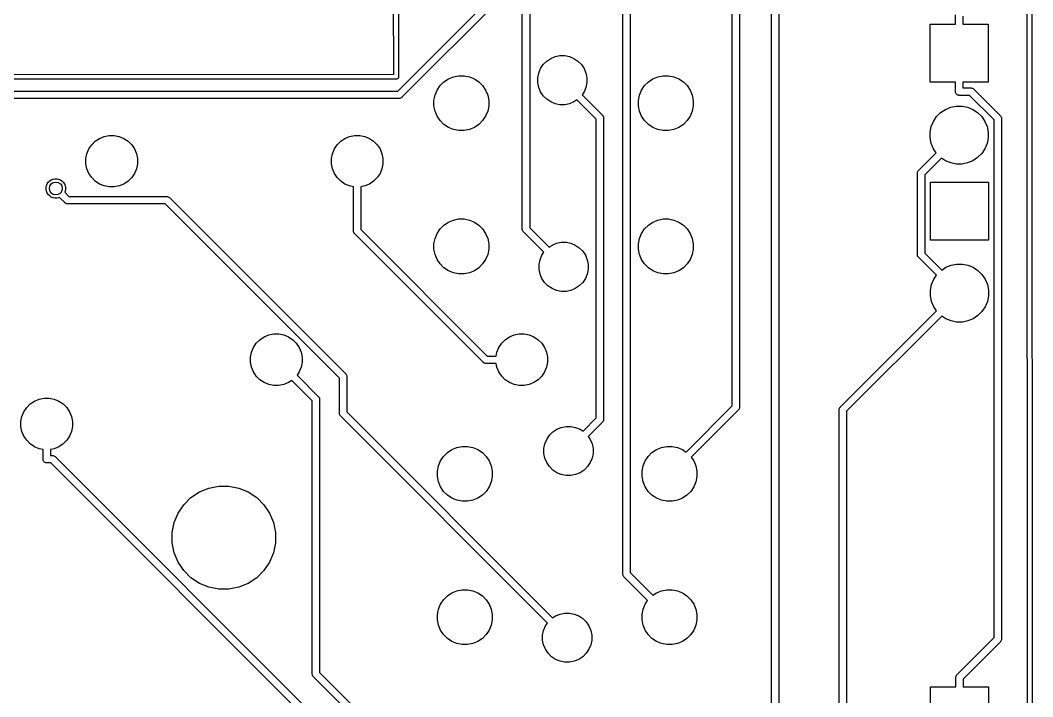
# Model space of a CAD drawing. Extents: x 69 to 169, y -148 to -48.
# Drawn here: x 137.34 to 168.78, y -90.04 to -69.06 of the extents above; entities that cross this region are included whole.
import ezdxf

# ---------------------------------------------------------------- set-up
doc = ezdxf.new("R2010")
doc.units = 0
doc.layers.add('BLACK', color=7, linetype='CONTINUOUS')

msp = doc.modelspace()

# ---------------------------------------------------------------- linework, layer by layer
at = {"layer": 'BLACK', "linetype": 'CONTINUOUS'}
for p, q in [((148.935, -70.735), (148.895, -48.0637)), ((149.045, -48.1352), (149.085, -70.8063)), ((168.625, -148.125), (168.595, -48.1748)), ((168.745, -48.1038), (168.775, -148.196)), ((159.442, -81.0227), (159.442, -53.5263)), ((159.67, -53.4846), (159.67, -81.0644)), ((160.665, -96.2632), (160.665, -63.0361)), ((160.894, -63.0778), (160.894, -96.3049)), ((152.927, -75.5339), (152.927, -65.6639)), ((153.156, -65.7056), (153.156, -75.4922)), ((156.047, -86.2364), (156.047, -65.747)), ((156.275, -65.7887), (156.275, -86.1947)), ((149.058, -71.2573), (152.063, -68.2517)), ((152.254, -68.3838), (149.19, -71.4485)), ((166.376, -69.18), (166.376, -68.8932)), ((166.604, -68.9349), (166.604, -69.18)), ((165.59, -70.98), (165.59, -69.18)), ((165.59, -69.18), (166.376, -69.18)), ((166.604, -69.18), (167.39, -69.18)), ((167.39, -69.18), (167.39, -70.98)), ((153.578, -70.4313), (153.684, -70.3251)), ((153.684, -70.3251), (153.809, -70.2417)), ((153.809, -70.2417), (153.948, -70.1843)), ((153.948, -70.1843), (154.095, -70.155)), ((154.095, -70.155), (154.245, -70.155)), ((154.245, -70.155), (154.392, -70.1843)), ((154.392, -70.1843), (154.531, -70.2417)), ((154.531, -70.2417), (154.656, -70.3251)), ((154.656, -70.3251), (154.762, -70.4313)), ((80.0549, -70.725), (148.935, -70.735)), ((153.408, -70.8419), (153.437, -70.6947)), ((153.437, -70.6947), (153.495, -70.5561)), ((153.495, -70.5561), (153.578, -70.4313)), ((154.762, -70.4313), (154.845, -70.5561)), ((154.845, -70.5561), (154.903, -70.6947)), ((154.903, -70.6947), (154.932, -70.8419)), ((149.006, -70.885), (79.9837, -70.875)), ((149.01, -70.8854), (149.006, -70.885)), ((149.017, -70.8847), (149.01, -70.8854)), ((149.025, -70.8839), (149.017, -70.8847)), ((149.032, -70.8818), (149.025, -70.8839)), ((149.025, -70.8839), (149.025, -70.8839)), ((149.025, -70.8839), (149.025, -70.8839)), ((149.039, -70.8796), (149.032, -70.8818)), ((149.045, -70.8762), (149.039, -70.8796)), ((149.039, -70.8796), (149.039, -70.8796)), ((149.039, -70.8796), (149.039, -70.8796)), ((149.052, -70.8727), (149.045, -70.8762)), ((149.058, -70.868), (149.052, -70.8726)), ((149.052, -70.8726), (149.052, -70.8726)), ((149.052, -70.8726), (149.052, -70.8727)), ((149.063, -70.8633), (149.058, -70.868)), ((149.068, -70.8577), (149.063, -70.8632)), ((149.063, -70.8632), (149.063, -70.8632)), ((149.063, -70.8632), (149.063, -70.8633)), ((149.073, -70.8519), (149.068, -70.8577)), ((149.076, -70.8457), (149.073, -70.8518)), ((149.073, -70.8518), (149.073, -70.8518)), ((149.073, -70.8518), (149.073, -70.8519)), ((149.08, -70.8388), (149.076, -70.8457)), ((149.082, -70.8322), (149.08, -70.8387)), ((149.08, -70.8387), (149.08, -70.8388)), ((149.08, -70.8388), (149.08, -70.8388)), ((149.084, -70.8247), (149.082, -70.8322)), ((149.085, -70.8176), (149.084, -70.8246)), ((149.084, -70.8246), (149.084, -70.8246)), ((149.084, -70.8246), (149.084, -70.8247)), ((149.085, -70.8063), (149.085, -70.81)), ((149.085, -70.81), (149.085, -70.8176)), ((150.375, -71.0862), (150.493, -70.9678)), ((150.493, -70.9678), (150.632, -70.8747)), ((150.632, -70.8747), (150.787, -70.8107)), ((150.787, -70.8107), (150.951, -70.778)), ((150.951, -70.778), (151.119, -70.778)), ((151.119, -70.778), (151.283, -70.8107)), ((151.283, -70.8107), (151.438, -70.8747)), ((151.438, -70.8747), (151.577, -70.9678)), ((151.577, -70.9678), (151.695, -71.0862)), ((153.408, -70.992), (153.408, -70.8419)), ((153.437, -71.1393), (153.408, -70.992)), ((154.932, -70.992), (154.903, -71.1393)), ((154.932, -70.8419), (154.932, -70.992)), ((156.725, -71.0862), (156.843, -70.9678)), ((156.843, -70.9678), (156.982, -70.8747)), ((156.982, -70.8747), (157.137, -70.8107)), ((157.137, -70.8107), (157.301, -70.778)), ((157.301, -70.778), (157.469, -70.778)), ((157.469, -70.778), (157.633, -70.8107)), ((157.633, -70.8107), (157.788, -70.8747)), ((157.788, -70.8747), (157.927, -70.9678)), ((157.927, -70.9678), (158.045, -71.0862)), ((166.376, -70.98), (165.59, -70.98)), ((166.376, -71.2668), (166.376, -70.98)), ((167.39, -70.98), (166.604, -70.98)), ((166.604, -70.98), (166.604, -71.1581)), ((134.298, -71.2573), (149.058, -71.2573)), ((150.218, -71.3801), (150.282, -71.2254)), ((150.282, -71.2254), (150.375, -71.0862)), ((151.695, -71.0862), (151.788, -71.2254)), ((151.788, -71.2254), (151.852, -71.3801)), ((153.495, -71.2779), (153.437, -71.1393)), ((153.578, -71.4027), (153.495, -71.2779)), ((154.845, -71.2779), (154.784, -71.3695)), ((154.903, -71.1393), (154.845, -71.2779)), ((156.568, -71.3801), (156.632, -71.2254)), ((156.632, -71.2254), (156.725, -71.0862)), ((158.045, -71.0862), (158.138, -71.2254)), ((158.138, -71.2254), (158.202, -71.3801)), ((166.375, -71.2724), (166.376, -71.2668)), ((166.377, -71.2948), (166.375, -71.2724)), ((166.384, -71.3164), (166.377, -71.2948)), ((166.395, -71.3362), (166.384, -71.3164)), ((166.409, -71.3536), (166.395, -71.3362)), ((166.426, -71.3679), (166.409, -71.3536)), ((166.604, -71.1581), (166.857, -71.1581)), ((166.857, -71.1581), (166.863, -71.1575)), ((166.863, -71.1575), (166.868, -71.1581)), ((166.868, -71.1581), (166.868, -71.1581)), ((166.868, -71.1581), (166.885, -71.1598)), ((166.885, -71.1598), (166.907, -71.1663)), ((166.907, -71.1663), (166.926, -71.1769)), ((166.926, -71.1769), (166.944, -71.1912)), ((166.944, -71.1912), (166.947, -71.1955)), ((166.947, -71.1955), (167.769, -72.0174)), ((149.099, -71.4859), (134.34, -71.4859)), ((149.105, -71.4865), (149.099, -71.4859)), ((149.111, -71.4859), (149.105, -71.4865)), ((149.127, -71.4842), (149.111, -71.4859)), ((149.111, -71.4859), (149.111, -71.4859)), ((149.149, -71.4777), (149.127, -71.4842)), ((149.169, -71.4671), (149.149, -71.4777)), ((149.186, -71.4528), (149.169, -71.4671)), ((149.19, -71.4485), (149.186, -71.4528)), ((150.185, -71.5443), (150.218, -71.3801)), ((150.185, -71.7117), (150.185, -71.5443)), ((151.852, -71.3801), (151.885, -71.5443)), ((151.885, -71.5443), (151.885, -71.7117)), ((153.684, -71.5089), (153.578, -71.4027)), ((153.809, -71.5923), (153.684, -71.5089)), ((153.948, -71.6497), (153.809, -71.5923)), ((154.095, -71.679), (153.948, -71.6497)), ((154.392, -71.6497), (154.245, -71.679)), ((154.531, -71.5923), (154.392, -71.6497)), ((154.622, -71.5311), (154.531, -71.5923)), ((155.222, -72.131), (154.622, -71.5311)), ((154.784, -71.3695), (155.414, -71.9989)), ((156.535, -71.5443), (156.568, -71.3801)), ((156.535, -71.7117), (156.535, -71.5443)), ((158.202, -71.3801), (158.235, -71.5443)), ((158.235, -71.5443), (158.235, -71.7117)), ((166.446, -71.3785), (166.426, -71.3679)), ((166.468, -71.385), (166.446, -71.3785)), ((166.484, -71.3867), (166.468, -71.385)), ((166.49, -71.3873), (166.484, -71.3867)), ((166.496, -71.3867), (166.49, -71.3873)), ((166.815, -71.3867), (166.496, -71.3867)), ((167.578, -72.1495), (166.815, -71.3867)), ((150.218, -71.8759), (150.185, -71.7117)), ((150.282, -72.0306), (150.218, -71.8759)), ((151.852, -71.8759), (151.788, -72.0306)), ((151.885, -71.7117), (151.852, -71.8759)), ((154.245, -71.679), (154.095, -71.679)), ((156.568, -71.8759), (156.535, -71.7117)), ((156.632, -72.0306), (156.568, -71.8759)), ((158.202, -71.8759), (158.138, -72.0306)), ((158.235, -71.7117), (158.202, -71.8759)), ((165.791, -72.0463), (165.916, -71.9209)), ((165.916, -71.9209), (166.064, -71.8224)), ((166.064, -71.8224), (166.227, -71.7546)), ((166.227, -71.7546), (166.401, -71.72)), ((166.401, -71.72), (166.579, -71.72)), ((166.579, -71.72), (166.753, -71.7546)), ((166.753, -71.7546), (166.916, -71.8224)), ((166.916, -71.8224), (167.064, -71.9209)), ((167.064, -71.9209), (167.189, -72.0463)), ((150.375, -72.1698), (150.282, -72.0306)), ((150.493, -72.2882), (150.375, -72.1698)), ((150.632, -72.3813), (150.493, -72.2882)), ((151.577, -72.2882), (151.438, -72.3813)), ((151.695, -72.1698), (151.577, -72.2882)), ((151.788, -72.0306), (151.695, -72.1698)), ((155.222, -81.396), (155.222, -72.131)), ((155.414, -71.9989), (155.418, -72.0025)), ((155.418, -72.0025), (155.421, -72.0068)), ((155.421, -72.0068), (155.421, -72.0068)), ((155.421, -72.0068), (155.426, -72.0118)), ((155.426, -72.0118), (155.432, -72.0199)), ((155.432, -72.0199), (155.443, -72.0397)), ((155.443, -72.0397), (155.449, -72.0613)), ((155.449, -72.0613), (155.451, -72.0781)), ((155.451, -72.0781), (155.451, -72.0781)), ((155.451, -72.0781), (155.452, -72.0837)), ((155.452, -72.0837), (155.451, -72.0893)), ((155.451, -72.0893), (155.451, -81.4377)), ((156.725, -72.1698), (156.632, -72.0306)), ((156.843, -72.2882), (156.725, -72.1698)), ((156.982, -72.3813), (156.843, -72.2882)), ((157.927, -72.2882), (157.788, -72.3813)), ((158.045, -72.1698), (157.927, -72.2882)), ((158.138, -72.0306), (158.045, -72.1698)), ((165.625, -72.3575), (165.692, -72.1937)), ((165.692, -72.1937), (165.791, -72.0463)), ((167.189, -72.0463), (167.288, -72.1937)), ((167.288, -72.1937), (167.355, -72.3575)), ((167.578, -88.2079), (167.578, -72.1495)), ((167.769, -72.0174), (167.774, -72.021)), ((167.774, -72.021), (167.788, -72.0384)), ((167.788, -72.0384), (167.799, -72.0582)), ((167.799, -72.0582), (167.805, -72.0798)), ((167.805, -72.0798), (167.807, -72.0966)), ((167.807, -72.0966), (167.807, -72.0966)), ((167.807, -72.0966), (167.807, -72.1022)), ((167.807, -72.1022), (167.807, -72.1078)), ((167.807, -72.1078), (167.807, -88.2496)), ((150.787, -72.4453), (150.632, -72.3813)), ((150.951, -72.478), (150.787, -72.4453)), ((151.119, -72.478), (150.951, -72.478)), ((151.283, -72.4453), (151.119, -72.478)), ((151.438, -72.3813), (151.283, -72.4453)), ((157.137, -72.4453), (156.982, -72.3813)), ((157.301, -72.478), (157.137, -72.4453)), ((157.469, -72.478), (157.301, -72.478)), ((157.633, -72.4453), (157.469, -72.478)), ((157.788, -72.3813), (157.633, -72.4453)), ((165.59, -72.5314), (165.625, -72.3575)), ((165.59, -72.7086), (165.59, -72.5314)), ((167.355, -72.3575), (167.39, -72.5314)), ((167.39, -72.5314), (167.39, -72.7086)), ((139.471, -73.0511), (139.559, -72.92)), ((139.559, -72.92), (139.67, -72.8086)), ((139.67, -72.8086), (139.801, -72.721)), ((139.801, -72.721), (139.947, -72.6607)), ((139.947, -72.6607), (140.101, -72.63)), ((140.101, -72.63), (140.259, -72.63)), ((140.259, -72.63), (140.413, -72.6607)), ((140.413, -72.6607), (140.559, -72.721)), ((140.559, -72.721), (140.69, -72.8086)), ((140.69, -72.8086), (140.801, -72.92)), ((140.801, -72.92), (140.889, -73.0511)), ((147.091, -73.0511), (147.179, -72.92)), ((147.179, -72.92), (147.29, -72.8086)), ((147.29, -72.8086), (147.421, -72.721)), ((147.421, -72.721), (147.567, -72.6607)), ((147.567, -72.6607), (147.721, -72.63)), ((147.721, -72.63), (147.879, -72.63)), ((147.879, -72.63), (148.033, -72.6607)), ((148.033, -72.6607), (148.179, -72.721)), ((148.179, -72.721), (148.31, -72.8086)), ((148.31, -72.8086), (148.421, -72.92)), ((148.421, -72.92), (148.509, -73.0511)), ((165.625, -72.8825), (165.59, -72.7086)), ((165.692, -73.0463), (165.625, -72.8825)), ((167.355, -72.8825), (167.288, -73.0463)), ((167.39, -72.7086), (167.355, -72.8825)), ((139.38, -73.3512), (139.411, -73.1966)), ((139.411, -73.1966), (139.471, -73.0511)), ((140.889, -73.0511), (140.949, -73.1966)), ((140.949, -73.1966), (140.98, -73.3512)), ((147, -73.3512), (147.031, -73.1966)), ((147.031, -73.1966), (147.091, -73.0511)), ((148.509, -73.0511), (148.569, -73.1966)), ((148.569, -73.1966), (148.6, -73.3512)), ((165.231, -73.7177), (165.776, -73.172)), ((165.776, -73.172), (165.692, -73.0463)), ((167.189, -73.1937), (167.064, -73.3191)), ((167.288, -73.0463), (167.189, -73.1937)), ((139.38, -73.5088), (139.38, -73.3512)), ((139.411, -73.6634), (139.38, -73.5088)), ((140.98, -73.5088), (140.949, -73.6634)), ((140.98, -73.3512), (140.98, -73.5088)), ((147, -73.5088), (147, -73.3512)), ((147.031, -73.6634), (147, -73.5088)), ((148.6, -73.5088), (148.569, -73.6634)), ((148.6, -73.3512), (148.6, -73.5088)), ((165.938, -73.3336), (165.422, -73.8498)), ((166.064, -73.4176), (165.938, -73.3336)), ((166.227, -73.4854), (166.064, -73.4176)), ((166.401, -73.52), (166.227, -73.4854)), ((166.579, -73.52), (166.401, -73.52)), ((166.753, -73.4854), (166.579, -73.52)), ((166.916, -73.4176), (166.753, -73.4854)), ((167.064, -73.3191), (166.916, -73.4176)), ((139.471, -73.8089), (139.411, -73.6634)), ((139.559, -73.94), (139.471, -73.8089)), ((140.889, -73.8089), (140.801, -73.94)), ((140.949, -73.6634), (140.889, -73.8089)), ((147.091, -73.8089), (147.031, -73.6634)), ((147.179, -73.94), (147.091, -73.8089)), ((148.509, -73.8089), (148.421, -73.94)), ((148.569, -73.6634), (148.509, -73.8089)), ((165.193, -73.7969), (165.195, -73.7801)), ((165.193, -73.8025), (165.193, -73.7969)), ((165.193, -73.7969), (165.193, -73.7969)), ((165.193, -73.8081), (165.193, -73.8025)), ((165.193, -76.3219), (165.193, -73.8081)), ((165.195, -73.7801), (165.201, -73.7585)), ((165.201, -73.7585), (165.212, -73.7387)), ((165.212, -73.7387), (165.226, -73.7213)), ((165.226, -73.7213), (165.231, -73.7177)), ((165.422, -73.8498), (165.422, -76.2802)), ((138.156, -74.1883), (138.178, -74.1337)), ((138.178, -74.1337), (138.211, -74.0846)), ((138.211, -74.0846), (138.253, -74.0428)), ((138.253, -74.0428), (138.302, -74.0099)), ((138.302, -74.0099), (138.357, -73.9873)), ((138.357, -73.9873), (138.415, -73.9758)), ((138.415, -73.9758), (138.474, -73.9758)), ((138.474, -73.9758), (138.532, -73.9873)), ((138.532, -73.9873), (138.586, -74.0099)), ((138.586, -74.0099), (138.635, -74.0428)), ((138.635, -74.0428), (138.677, -74.0846)), ((138.677, -74.0846), (138.71, -74.1337)), ((138.71, -74.1337), (138.733, -74.1883)), ((139.67, -74.0514), (139.559, -73.94)), ((139.801, -74.139), (139.67, -74.0514)), ((139.947, -74.1993), (139.801, -74.139)), ((140.559, -74.139), (140.413, -74.1993)), ((140.69, -74.0514), (140.559, -74.139)), ((140.801, -73.94), (140.69, -74.0514)), ((147.29, -74.0514), (147.179, -73.94)), ((147.421, -74.139), (147.29, -74.0514)), ((147.567, -74.1993), (147.421, -74.139)), ((148.179, -74.139), (148.033, -74.1993)), ((148.31, -74.0514), (148.179, -74.139)), ((148.421, -73.94), (148.31, -74.0514)), ((165.6, -75.88), (165.6, -74.08)), ((165.6, -74.08), (167.4, -74.08)), ((167.4, -74.08), (167.4, -75.88)), ((138.144, -74.2463), (138.156, -74.1883)), ((138.144, -74.3053), (138.144, -74.2463)), ((138.156, -74.3633), (138.144, -74.3053)), ((138.178, -74.4179), (138.156, -74.3633)), ((138.211, -74.467), (138.178, -74.4179)), ((138.253, -74.5088), (138.211, -74.467)), ((138.733, -74.3633), (138.721, -74.3911)), ((138.721, -74.3911), (138.853, -74.5232)), ((138.733, -74.1883), (138.744, -74.2463)), ((138.744, -74.3053), (138.733, -74.3633)), ((138.744, -74.2463), (138.744, -74.3053)), ((140.101, -74.23), (139.947, -74.1993)), ((140.259, -74.23), (140.101, -74.23)), ((140.413, -74.1993), (140.259, -74.23)), ((147.686, -74.2229), (147.567, -74.1993)), ((147.686, -75.5922), (147.686, -74.2229)), ((148.033, -74.1993), (147.914, -74.2229)), ((147.914, -74.2229), (147.914, -75.5505)), ((138.302, -74.5417), (138.253, -74.5088)), ((138.357, -74.5643), (138.302, -74.5417)), ((138.415, -74.5758), (138.357, -74.5643)), ((138.474, -74.5758), (138.415, -74.5758)), ((138.532, -74.5643), (138.474, -74.5758)), ((138.559, -74.5528), (138.532, -74.5643)), ((138.721, -74.7144), (138.559, -74.5528)), ((138.725, -74.7187), (138.721, -74.7144)), ((138.742, -74.733), (138.725, -74.7187)), ((138.762, -74.7436), (138.742, -74.733)), ((138.783, -74.7501), (138.762, -74.7436)), ((138.8, -74.7518), (138.783, -74.7501)), ((138.806, -74.7524), (138.8, -74.7518)), ((138.8, -74.7518), (138.8, -74.7518)), ((138.811, -74.7518), (138.806, -74.7524)), ((141.843, -74.7518), (138.811, -74.7518)), ((138.853, -74.5232), (141.884, -74.5232)), ((147.252, -80.1615), (141.843, -74.7518)), ((141.884, -74.5232), (141.89, -74.5226)), ((141.89, -74.5226), (141.896, -74.5232)), ((141.896, -74.5232), (141.896, -74.5232)), ((141.896, -74.5232), (141.912, -74.5249)), ((141.912, -74.5249), (141.934, -74.5314)), ((141.934, -74.5314), (141.954, -74.542)), ((141.954, -74.542), (141.971, -74.5563)), ((141.971, -74.5563), (141.975, -74.5606)), ((141.975, -74.5606), (147.443, -80.0294)), ((150.375, -75.5312), (150.493, -75.4128)), ((150.493, -75.4128), (150.632, -75.3197)), ((150.632, -75.3197), (150.787, -75.2557)), ((150.787, -75.2557), (150.951, -75.223)), ((150.951, -75.223), (151.119, -75.223)), ((151.119, -75.223), (151.283, -75.2557)), ((151.283, -75.2557), (151.438, -75.3197)), ((151.438, -75.3197), (151.577, -75.4128)), ((151.577, -75.4128), (151.695, -75.5312)), ((156.725, -75.5312), (156.843, -75.4128)), ((156.843, -75.4128), (156.982, -75.3197)), ((156.982, -75.3197), (157.137, -75.2557)), ((157.137, -75.2557), (157.301, -75.223)), ((157.301, -75.223), (157.469, -75.223)), ((157.469, -75.223), (157.633, -75.2557)), ((157.633, -75.2557), (157.788, -75.3197)), ((157.788, -75.3197), (157.927, -75.4128)), ((157.927, -75.4128), (158.045, -75.5312)), ((147.685, -75.5978), (147.686, -75.5922)), ((147.687, -75.6202), (147.685, -75.5978)), ((147.689, -75.6259), (147.687, -75.6202)), ((147.694, -75.6418), (147.689, -75.6259)), ((147.705, -75.6616), (147.694, -75.6418)), ((147.71, -75.6682), (147.705, -75.6616)), ((147.715, -75.6747), (147.71, -75.6682)), ((147.719, -75.679), (147.715, -75.6747)), ((147.715, -75.6747), (147.715, -75.6747)), ((147.723, -75.6826), (147.719, -75.679)), ((151.707, -79.6669), (147.723, -75.6826)), ((147.914, -75.5505), (151.84, -79.4757)), ((150.218, -75.8251), (150.282, -75.6704)), ((150.282, -75.6704), (150.375, -75.5312)), ((151.695, -75.5312), (151.788, -75.6704)), ((151.788, -75.6704), (151.852, -75.8251)), ((152.927, -75.5395), (152.927, -75.5339)), ((152.927, -75.5451), (152.927, -75.5395)), ((152.929, -75.5619), (152.927, -75.5451)), ((152.927, -75.5451), (152.927, -75.5451)), ((152.935, -75.5835), (152.929, -75.5619)), ((152.946, -75.6033), (152.935, -75.5835)), ((152.96, -75.6207), (152.946, -75.6033)), ((152.965, -75.6243), (152.96, -75.6207)), ((153.596, -76.2555), (152.965, -75.6243)), ((153.156, -75.4922), (153.758, -76.0939)), ((156.568, -75.8251), (156.632, -75.6704)), ((156.632, -75.6704), (156.725, -75.5312)), ((158.045, -75.5312), (158.138, -75.6704)), ((158.138, -75.6704), (158.202, -75.8251)), ((150.185, -75.9893), (150.218, -75.8251)), ((150.185, -76.1567), (150.185, -75.9893)), ((151.852, -75.8251), (151.885, -75.9893)), ((151.885, -75.9893), (151.885, -76.1567)), ((153.758, -76.0939), (153.849, -76.0327)), ((153.849, -76.0327), (153.988, -75.9753)), ((153.988, -75.9753), (154.135, -75.946)), ((154.135, -75.946), (154.285, -75.946)), ((154.285, -75.946), (154.432, -75.9753)), ((154.432, -75.9753), (154.571, -76.0327)), ((154.571, -76.0327), (154.696, -76.1161)), ((156.535, -75.9893), (156.568, -75.8251)), ((156.535, -76.1567), (156.535, -75.9893)), ((158.202, -75.8251), (158.235, -75.9893)), ((158.235, -75.9893), (158.235, -76.1567)), ((167.4, -75.88), (165.6, -75.88)), ((150.218, -76.3209), (150.185, -76.1567)), ((150.282, -76.4756), (150.218, -76.3209)), ((151.852, -76.3209), (151.788, -76.4756)), ((151.885, -76.1567), (151.852, -76.3209)), ((153.477, -76.4857), (153.535, -76.3471)), ((153.535, -76.3471), (153.596, -76.2555)), ((154.696, -76.1161), (154.802, -76.2223)), ((154.802, -76.2223), (154.885, -76.3471)), ((154.885, -76.3471), (154.943, -76.4857)), ((156.568, -76.3209), (156.535, -76.1567)), ((156.632, -76.4756), (156.568, -76.3209)), ((158.202, -76.3209), (158.138, -76.4756)), ((158.235, -76.1567), (158.202, -76.3209)), ((165.193, -76.3275), (165.193, -76.3219)), ((165.195, -76.3499), (165.193, -76.3275)), ((165.2, -76.3673), (165.195, -76.3499)), ((165.201, -76.3715), (165.2, -76.3673)), ((165.212, -76.3913), (165.201, -76.3715)), ((165.422, -76.2802), (165.948, -76.8064)), ((150.375, -76.6148), (150.282, -76.4756)), ((150.493, -76.7332), (150.375, -76.6148)), ((151.695, -76.6148), (151.577, -76.7332)), ((151.788, -76.4756), (151.695, -76.6148)), ((153.448, -76.6329), (153.477, -76.4857)), ((153.448, -76.7831), (153.448, -76.6329)), ((154.943, -76.4857), (154.972, -76.6329)), ((154.972, -76.6329), (154.972, -76.7831)), ((156.725, -76.6148), (156.632, -76.4756)), ((156.843, -76.7332), (156.725, -76.6148)), ((158.045, -76.6148), (157.927, -76.7332)), ((158.138, -76.4756), (158.045, -76.6148)), ((165.217, -76.3979), (165.212, -76.3913)), ((165.223, -76.4044), (165.217, -76.3979)), ((165.226, -76.4087), (165.223, -76.4044)), ((165.223, -76.4044), (165.223, -76.4044)), ((165.231, -76.4123), (165.226, -76.4087)), ((165.786, -76.968), (165.231, -76.4123)), ((166.074, -76.7224), (166.237, -76.6546)), ((166.237, -76.6546), (166.411, -76.62)), ((166.411, -76.62), (166.589, -76.62)), ((166.589, -76.62), (166.763, -76.6546)), ((166.763, -76.6546), (166.926, -76.7224)), ((150.632, -76.8263), (150.493, -76.7332)), ((150.787, -76.8903), (150.632, -76.8263)), ((150.951, -76.923), (150.787, -76.8903)), ((151.119, -76.923), (150.951, -76.923)), ((151.283, -76.8903), (151.119, -76.923)), ((151.438, -76.8263), (151.283, -76.8903)), ((151.577, -76.7332), (151.438, -76.8263)), ((153.477, -76.9303), (153.448, -76.7831)), ((153.535, -77.0689), (153.477, -76.9303)), ((154.943, -76.9303), (154.885, -77.0689)), ((154.972, -76.7831), (154.943, -76.9303)), ((156.982, -76.8263), (156.843, -76.7332)), ((157.137, -76.8903), (156.982, -76.8263)), ((157.301, -76.923), (157.137, -76.8903)), ((157.469, -76.923), (157.301, -76.923)), ((157.633, -76.8903), (157.469, -76.923)), ((157.788, -76.8263), (157.633, -76.8903)), ((157.927, -76.7332), (157.788, -76.8263)), ((165.702, -77.0937), (165.786, -76.968)), ((165.948, -76.8064), (166.074, -76.7224)), ((166.926, -76.7224), (167.074, -76.8209)), ((167.074, -76.8209), (167.199, -76.9463)), ((167.199, -76.9463), (167.298, -77.0937)), ((153.618, -77.1937), (153.535, -77.0689)), ((153.724, -77.2999), (153.618, -77.1937)), ((153.849, -77.3833), (153.724, -77.2999)), ((154.696, -77.2999), (154.571, -77.3833)), ((154.802, -77.1937), (154.696, -77.2999)), ((154.885, -77.0689), (154.802, -77.1937)), ((165.6, -77.4314), (165.635, -77.2575)), ((165.635, -77.2575), (165.702, -77.0937)), ((167.298, -77.0937), (167.365, -77.2575)), ((167.365, -77.2575), (167.4, -77.4314)), ((153.988, -77.4407), (153.849, -77.3833)), ((154.135, -77.47), (153.988, -77.4407)), ((154.285, -77.47), (154.135, -77.47)), ((154.432, -77.4407), (154.285, -77.47)), ((154.571, -77.3833), (154.432, -77.4407)), ((165.6, -77.6086), (165.6, -77.4314)), ((165.635, -77.7825), (165.6, -77.6086)), ((167.4, -77.6086), (167.365, -77.7825)), ((167.4, -77.4314), (167.4, -77.6086)), ((165.702, -77.9463), (165.635, -77.7825)), ((165.786, -78.072), (165.702, -77.9463)), ((167.298, -77.9463), (167.199, -78.0937)), ((167.365, -77.7825), (167.298, -77.9463)), ((162.805, -81.0533), (165.786, -78.072)), ((165.948, -78.2336), (162.996, -81.1854)), ((166.074, -78.3176), (165.948, -78.2336)), ((167.074, -78.2191), (166.926, -78.3176)), ((167.199, -78.0937), (167.074, -78.2191)), ((166.237, -78.3854), (166.074, -78.3176)), ((166.411, -78.42), (166.237, -78.3854)), ((166.589, -78.42), (166.411, -78.42)), ((166.763, -78.3854), (166.589, -78.42)), ((166.926, -78.3176), (166.763, -78.3854)), ((144.78, -78.9686), (144.911, -78.881)), ((144.911, -78.881), (145.057, -78.8207)), ((145.057, -78.8207), (145.211, -78.79)), ((145.211, -78.79), (145.369, -78.79)), ((145.369, -78.79), (145.523, -78.8207)), ((145.523, -78.8207), (145.669, -78.881)), ((145.669, -78.881), (145.8, -78.9686)), ((152.4, -78.9686), (152.531, -78.881)), ((152.531, -78.881), (152.677, -78.8207)), ((152.677, -78.8207), (152.831, -78.79)), ((152.831, -78.79), (152.989, -78.79)), ((152.989, -78.79), (153.143, -78.8207)), ((153.143, -78.8207), (153.289, -78.881)), ((153.289, -78.881), (153.42, -78.9686)), ((144.521, -79.3566), (144.581, -79.2111)), ((144.581, -79.2111), (144.669, -79.08)), ((144.669, -79.08), (144.78, -78.9686)), ((145.8, -78.9686), (145.911, -79.08)), ((145.911, -79.08), (145.999, -79.2111)), ((145.999, -79.2111), (146.059, -79.3566)), ((152.141, -79.3566), (152.201, -79.2111)), ((152.201, -79.2111), (152.289, -79.08)), ((152.289, -79.08), (152.4, -78.9686)), ((153.42, -78.9686), (153.531, -79.08)), ((153.531, -79.08), (153.619, -79.2111)), ((153.619, -79.2111), (153.679, -79.3566)), ((144.49, -79.5112), (144.521, -79.3566)), ((144.49, -79.6688), (144.49, -79.5112)), ((146.059, -79.3566), (146.09, -79.5112)), ((146.09, -79.5112), (146.09, -79.6688)), ((151.84, -79.4757), (152.117, -79.4757)), ((152.117, -79.4757), (152.141, -79.3566)), ((153.679, -79.3566), (153.71, -79.5112)), ((153.71, -79.5112), (153.71, -79.6688)), ((144.521, -79.8234), (144.49, -79.6688)), ((144.581, -79.9689), (144.521, -79.8234)), ((146.059, -79.8234), (145.999, -79.9689)), ((146.09, -79.6688), (146.059, -79.8234)), ((151.711, -79.6712), (151.707, -79.6669)), ((151.728, -79.6855), (151.711, -79.6712)), ((151.748, -79.6961), (151.728, -79.6855)), ((151.763, -79.7007), (151.748, -79.6961)), ((151.77, -79.7026), (151.763, -79.7007)), ((151.772, -79.7029), (151.77, -79.7026)), ((151.787, -79.7043), (151.772, -79.7029)), ((151.792, -79.7049), (151.787, -79.7043)), ((151.787, -79.7043), (151.787, -79.7043)), ((151.798, -79.7043), (151.792, -79.7049)), ((152.117, -79.7043), (151.798, -79.7043)), ((152.141, -79.8234), (152.117, -79.7043)), ((152.201, -79.9689), (152.141, -79.8234)), ((153.679, -79.8234), (153.619, -79.9689)), ((153.71, -79.6688), (153.679, -79.8234)), ((144.669, -80.1), (144.581, -79.9689)), ((144.78, -80.2114), (144.669, -80.1)), ((145.999, -79.9689), (145.932, -80.0699)), ((145.932, -80.0699), (146.597, -80.7358)), ((147.443, -80.0294), (147.448, -80.033)), ((147.448, -80.033), (147.462, -80.0504)), ((147.462, -80.0504), (147.473, -80.0702)), ((147.473, -80.0702), (147.479, -80.0918)), ((147.479, -80.0918), (147.481, -80.1086)), ((147.481, -80.1086), (147.481, -80.1086)), ((147.481, -80.1086), (147.481, -80.1142)), ((147.481, -80.1142), (147.481, -80.1198)), ((147.481, -80.1198), (147.481, -81.2103)), ((152.289, -80.1), (152.201, -79.9689)), ((152.4, -80.2114), (152.289, -80.1)), ((153.531, -80.1), (153.42, -80.2114)), ((153.619, -79.9689), (153.531, -80.1)), ((144.911, -80.299), (144.78, -80.2114)), ((145.057, -80.3593), (144.911, -80.299)), ((145.211, -80.39), (145.057, -80.3593)), ((145.369, -80.39), (145.211, -80.39)), ((145.523, -80.3593), (145.369, -80.39)), ((145.669, -80.299), (145.523, -80.3593)), ((145.77, -80.2315), (145.669, -80.299)), ((146.406, -80.8679), (145.77, -80.2315)), ((147.252, -81.252), (147.252, -80.1615)), ((152.531, -80.299), (152.4, -80.2114)), ((152.677, -80.3593), (152.531, -80.299)), ((152.831, -80.39), (152.677, -80.3593)), ((152.989, -80.39), (152.831, -80.39)), ((153.143, -80.3593), (152.989, -80.39)), ((153.289, -80.299), (153.143, -80.3593)), ((153.42, -80.2114), (153.289, -80.299)), ((137.927, -80.8107), (138.081, -80.78)), ((138.081, -80.78), (138.239, -80.78)), ((138.239, -80.78), (138.393, -80.8107)), ((146.597, -80.7358), (146.602, -80.7394)), ((146.602, -80.7394), (146.616, -80.7568)), ((146.616, -80.7568), (146.627, -80.7766)), ((146.627, -80.7766), (146.633, -80.7982)), ((137.451, -81.2011), (137.539, -81.07)), ((137.539, -81.07), (137.65, -80.9586)), ((137.65, -80.9586), (137.781, -80.871)), ((137.781, -80.871), (137.927, -80.8107)), ((138.393, -80.8107), (138.539, -80.871)), ((138.539, -80.871), (138.67, -80.9586)), ((138.67, -80.9586), (138.781, -81.07)), ((138.781, -81.07), (138.869, -81.2011)), ((146.406, -89.333), (146.406, -80.8679)), ((146.633, -80.7982), (146.635, -80.815)), ((146.635, -80.815), (146.635, -80.815)), ((146.635, -80.815), (146.635, -80.8206)), ((146.635, -80.8206), (146.635, -80.8262)), ((146.635, -80.8262), (146.635, -89.2913)), ((158.011, -82.4534), (159.442, -81.0227)), ((159.669, -81.0924), (159.662, -81.114)), ((159.67, -81.0756), (159.669, -81.0924)), ((159.67, -81.0644), (159.671, -81.07)), ((159.671, -81.07), (159.67, -81.0756)), ((159.67, -81.0756), (159.67, -81.0756)), ((162.769, -81.1157), (162.776, -81.0941)), ((162.776, -81.0941), (162.786, -81.0743)), ((162.786, -81.0743), (162.801, -81.0569)), ((162.801, -81.0569), (162.805, -81.0533)), ((137.36, -81.5012), (137.391, -81.3466)), ((137.391, -81.3466), (137.451, -81.2011)), ((138.869, -81.2011), (138.929, -81.3466)), ((138.929, -81.3466), (138.96, -81.5012)), ((147.252, -81.2576), (147.252, -81.252)), ((147.252, -81.2632), (147.252, -81.2576)), ((147.254, -81.28), (147.252, -81.2632)), ((147.252, -81.2632), (147.252, -81.2632)), ((147.26, -81.3016), (147.254, -81.28)), ((147.271, -81.3214), (147.26, -81.3016)), ((147.285, -81.3388), (147.271, -81.3214)), ((147.29, -81.3424), (147.285, -81.3388)), ((153.706, -87.7585), (147.29, -81.3424)), ((147.481, -81.2103), (153.868, -87.5969)), ((154.812, -81.8059), (155.222, -81.396)), ((159.633, -81.1548), (158.173, -82.6151)), ((159.637, -81.1512), (159.633, -81.1548)), ((159.651, -81.1338), (159.637, -81.1512)), ((159.662, -81.114), (159.651, -81.1338)), ((162.767, -81.1381), (162.768, -81.1325)), ((162.768, -81.1437), (162.767, -81.1381)), ((162.768, -81.1325), (162.769, -81.1157)), ((162.768, -81.1325), (162.768, -81.1325)), ((162.768, -96.7008), (162.768, -81.1437)), ((162.996, -81.1854), (162.996, -96.7425)), ((137.36, -81.6588), (137.36, -81.5012)), ((137.391, -81.8134), (137.36, -81.6588)), ((138.96, -81.6588), (138.929, -81.8134)), ((138.96, -81.5012), (138.96, -81.6588)), ((153.999, -81.7447), (154.138, -81.6873)), ((154.138, -81.6873), (154.285, -81.658)), ((154.285, -81.658), (154.435, -81.658)), ((154.435, -81.658), (154.582, -81.6873)), ((154.582, -81.6873), (154.721, -81.7447)), ((155.414, -81.5281), (154.974, -81.9675)), ((155.418, -81.5245), (155.414, -81.5281)), ((155.432, -81.5071), (155.418, -81.5245)), ((155.443, -81.4873), (155.432, -81.5071)), ((155.447, -81.4722), (155.443, -81.4873)), ((155.449, -81.4657), (155.447, -81.4722)), ((155.45, -81.4634), (155.449, -81.4657)), ((155.451, -81.4489), (155.45, -81.4634)), ((155.451, -81.4377), (155.452, -81.4433)), ((155.452, -81.4433), (155.451, -81.4489)), ((155.451, -81.4489), (155.451, -81.4489)), ((137.451, -81.9589), (137.391, -81.8134)), ((137.539, -82.09), (137.451, -81.9589)), ((138.869, -81.9589), (138.781, -82.09)), ((138.929, -81.8134), (138.869, -81.9589)), ((153.685, -82.0591), (153.768, -81.9343)), ((153.768, -81.9343), (153.874, -81.8281)), ((153.874, -81.8281), (153.999, -81.7447)), ((154.721, -81.7447), (154.812, -81.8059)), ((154.974, -81.9675), (155.035, -82.0591)), ((137.65, -82.2014), (137.539, -82.09)), ((137.781, -82.289), (137.65, -82.2014)), ((137.927, -82.3493), (137.781, -82.289)), ((138.046, -82.3729), (137.927, -82.3493)), ((138.393, -82.3493), (138.274, -82.3729)), ((138.539, -82.289), (138.393, -82.3493)), ((138.67, -82.2014), (138.539, -82.289)), ((138.781, -82.09), (138.67, -82.2014)), ((150.742, -82.3777), (150.897, -82.3137)), ((150.897, -82.3137), (151.061, -82.281)), ((151.061, -82.281), (151.229, -82.281)), ((151.229, -82.281), (151.393, -82.3137)), ((151.393, -82.3137), (151.548, -82.3777)), ((153.598, -82.3449), (153.627, -82.1977)), ((153.598, -82.495), (153.598, -82.3449)), ((153.627, -82.1977), (153.685, -82.0591)), ((155.035, -82.0591), (155.093, -82.1977)), ((155.093, -82.1977), (155.122, -82.3449)), ((155.122, -82.3449), (155.122, -82.495)), ((157.092, -82.3777), (157.247, -82.3137)), ((157.247, -82.3137), (157.411, -82.281)), ((157.411, -82.281), (157.579, -82.281)), ((157.579, -82.281), (157.743, -82.3137)), ((157.743, -82.3137), (157.898, -82.3777)), ((138.045, -82.6724), (138.046, -82.6668)), ((138.047, -82.6948), (138.045, -82.6724)), ((138.046, -82.6668), (138.046, -82.3729)), ((138.274, -82.3729), (138.274, -82.5581)), ((138.274, -82.5581), (138.334, -82.5581)), ((138.334, -82.5581), (138.34, -82.5575)), ((138.34, -82.5575), (138.346, -82.5581)), ((138.346, -82.5581), (138.346, -82.5581)), ((138.346, -82.5581), (138.363, -82.5598)), ((138.363, -82.5598), (138.384, -82.5663)), ((138.384, -82.5663), (138.404, -82.5769)), ((138.404, -82.5769), (138.421, -82.5912)), ((138.421, -82.5912), (138.425, -82.5955)), ((138.425, -82.5955), (148.37, -92.5411)), ((150.392, -82.7284), (150.485, -82.5892)), ((150.485, -82.5892), (150.603, -82.4708)), ((150.603, -82.4708), (150.742, -82.3777)), ((151.548, -82.3777), (151.687, -82.4708)), ((151.687, -82.4708), (151.805, -82.5892)), ((151.805, -82.5892), (151.898, -82.7284)), ((153.627, -82.6423), (153.598, -82.495)), ((153.685, -82.7809), (153.627, -82.6423)), ((155.093, -82.6423), (155.035, -82.7809)), ((155.122, -82.495), (155.093, -82.6423)), ((156.742, -82.7284), (156.835, -82.5892)), ((156.835, -82.5892), (156.953, -82.4708)), ((156.953, -82.4708), (157.092, -82.3777)), ((157.898, -82.3777), (158.011, -82.4534)), ((158.173, -82.6151), (158.248, -82.7284)), ((138.054, -82.7164), (138.047, -82.6948)), ((138.065, -82.7362), (138.054, -82.7164)), ((138.079, -82.7536), (138.065, -82.7362)), ((138.096, -82.7679), (138.079, -82.7536)), ((138.116, -82.7785), (138.096, -82.7679)), ((138.138, -82.785), (138.116, -82.7785)), ((138.154, -82.7867), (138.138, -82.785)), ((138.16, -82.7873), (138.154, -82.7867)), ((138.166, -82.7867), (138.16, -82.7873)), ((138.293, -82.7867), (138.166, -82.7867)), ((148.179, -92.6732), (138.293, -82.7867)), ((150.295, -83.0473), (150.328, -82.8831)), ((150.328, -82.8831), (150.392, -82.7284)), ((151.898, -82.7284), (151.962, -82.8831)), ((151.962, -82.8831), (151.995, -83.0473)), ((153.768, -82.9057), (153.685, -82.7809)), ((153.874, -83.0119), (153.768, -82.9057)), ((154.952, -82.9057), (154.846, -83.0119)), ((155.035, -82.7809), (154.952, -82.9057)), ((156.645, -83.0473), (156.678, -82.8831)), ((156.678, -82.8831), (156.742, -82.7284)), ((158.248, -82.7284), (158.312, -82.8831)), ((158.312, -82.8831), (158.345, -83.0473)), ((150.295, -83.2147), (150.295, -83.0473)), ((150.328, -83.3789), (150.295, -83.2147)), ((151.995, -83.2147), (151.962, -83.3789)), ((151.995, -83.0473), (151.995, -83.2147)), ((153.999, -83.0953), (153.874, -83.0119)), ((154.138, -83.1527), (153.999, -83.0953)), ((154.285, -83.182), (154.138, -83.1527)), ((154.435, -83.182), (154.285, -83.182)), ((154.582, -83.1527), (154.435, -83.182)), ((154.721, -83.0953), (154.582, -83.1527)), ((154.846, -83.0119), (154.721, -83.0953)), ((156.645, -83.2147), (156.645, -83.0473)), ((156.678, -83.3789), (156.645, -83.2147)), ((158.345, -83.2147), (158.312, -83.3789)), ((158.345, -83.0473), (158.345, -83.2147)), ((142.902, -83.6921), (143.193, -83.5715)), ((143.193, -83.5715), (143.502, -83.51)), ((143.502, -83.51), (143.818, -83.51)), ((143.818, -83.51), (144.127, -83.5715)), ((144.127, -83.5715), (144.418, -83.6921)), ((150.392, -83.5336), (150.328, -83.3789)), ((150.485, -83.6728), (150.392, -83.5336)), ((151.898, -83.5336), (151.805, -83.6728)), ((151.962, -83.3789), (151.898, -83.5336)), ((156.742, -83.5336), (156.678, -83.3789)), ((156.835, -83.6728), (156.742, -83.5336)), ((158.248, -83.5336), (158.155, -83.6728)), ((158.312, -83.3789), (158.248, -83.5336)), ((142.417, -84.0901), (142.64, -83.8672)), ((142.64, -83.8672), (142.902, -83.6921)), ((144.418, -83.6921), (144.68, -83.8672)), ((144.68, -83.8672), (144.903, -84.0901)), ((150.603, -83.7912), (150.485, -83.6728)), ((150.742, -83.8843), (150.603, -83.7912)), ((150.897, -83.9483), (150.742, -83.8843)), ((151.548, -83.8843), (151.393, -83.9483)), ((151.687, -83.7912), (151.548, -83.8843)), ((151.805, -83.6728), (151.687, -83.7912)), ((156.953, -83.7912), (156.835, -83.6728)), ((157.092, -83.8843), (156.953, -83.7912)), ((157.247, -83.9483), (157.092, -83.8843)), ((157.898, -83.8843), (157.743, -83.9483)), ((158.037, -83.7912), (157.898, -83.8843)), ((158.155, -83.6728), (158.037, -83.7912)), ((142.242, -84.3521), (142.417, -84.0901)), ((144.903, -84.0901), (145.078, -84.3521)), ((151.061, -83.981), (150.897, -83.9483)), ((151.229, -83.981), (151.061, -83.981)), ((151.393, -83.9483), (151.229, -83.981)), ((157.411, -83.981), (157.247, -83.9483)), ((157.579, -83.981), (157.411, -83.981)), ((157.743, -83.9483), (157.579, -83.981)), ((142.121, -84.6433), (142.242, -84.3521)), ((145.078, -84.3521), (145.199, -84.6433)), ((142.06, -84.9524), (142.121, -84.6433)), ((145.199, -84.6433), (145.26, -84.9524)), ((142.06, -85.2676), (142.06, -84.9524)), ((145.26, -84.9524), (145.26, -85.2676)), ((142.121, -85.5767), (142.06, -85.2676)), ((145.26, -85.2676), (145.199, -85.5767)), ((142.242, -85.8679), (142.121, -85.5767)), ((145.199, -85.5767), (145.078, -85.8679)), ((142.417, -86.1299), (142.242, -85.8679)), ((142.64, -86.3528), (142.417, -86.1299)), ((144.903, -86.1299), (144.68, -86.3528)), ((145.078, -85.8679), (144.903, -86.1299)), ((142.902, -86.5279), (142.64, -86.3528)), ((144.68, -86.3528), (144.418, -86.5279)), ((156.046, -86.242), (156.047, -86.2364)), ((156.047, -86.2476), (156.046, -86.242)), ((156.048, -86.2644), (156.047, -86.2476)), ((156.047, -86.2476), (156.047, -86.2476)), ((156.055, -86.286), (156.048, -86.2644)), ((156.066, -86.3058), (156.055, -86.286)), ((156.08, -86.3232), (156.066, -86.3058)), ((156.084, -86.3268), (156.08, -86.3232)), ((156.817, -87.0601), (156.084, -86.3268)), ((156.275, -86.1947), (156.979, -86.8984)), ((143.193, -86.6485), (142.902, -86.5279)), ((143.502, -86.71), (143.193, -86.6485)), ((143.818, -86.71), (143.502, -86.71)), ((144.127, -86.6485), (143.818, -86.71)), ((144.418, -86.5279), (144.127, -86.6485)), ((150.742, -86.8227), (150.897, -86.7587)), ((150.897, -86.7587), (151.061, -86.726)), ((151.061, -86.726), (151.229, -86.726)), ((151.229, -86.726), (151.393, -86.7587)), ((151.393, -86.7587), (151.548, -86.8227)), ((157.092, -86.8227), (157.247, -86.7587)), ((157.247, -86.7587), (157.411, -86.726)), ((157.411, -86.726), (157.579, -86.726)), ((157.579, -86.726), (157.743, -86.7587)), ((157.743, -86.7587), (157.898, -86.8227)), ((150.392, -87.1734), (150.485, -87.0342)), ((150.485, -87.0342), (150.603, -86.9158)), ((150.603, -86.9158), (150.742, -86.8227)), ((151.548, -86.8227), (151.687, -86.9158)), ((151.687, -86.9158), (151.805, -87.0342)), ((151.805, -87.0342), (151.898, -87.1734)), ((156.742, -87.1734), (156.817, -87.0601)), ((156.979, -86.8984), (157.092, -86.8227)), ((157.898, -86.8227), (158.037, -86.9158)), ((158.037, -86.9158), (158.155, -87.0342)), ((158.155, -87.0342), (158.248, -87.1734)), ((150.295, -87.4923), (150.328, -87.3281)), ((150.328, -87.3281), (150.392, -87.1734)), ((151.898, -87.1734), (151.962, -87.3281)), ((151.962, -87.3281), (151.995, -87.4923)), ((156.645, -87.4923), (156.678, -87.3281)), ((156.678, -87.3281), (156.742, -87.1734)), ((158.248, -87.1734), (158.312, -87.3281)), ((158.312, -87.3281), (158.345, -87.4923)), ((150.295, -87.6597), (150.295, -87.4923)), ((150.328, -87.8239), (150.295, -87.6597)), ((151.995, -87.6597), (151.962, -87.8239)), ((151.995, -87.4923), (151.995, -87.6597)), ((153.868, -87.5969), (153.959, -87.5357)), ((153.959, -87.5357), (154.098, -87.4783)), ((154.098, -87.4783), (154.245, -87.449)), ((154.245, -87.449), (154.395, -87.449)), ((154.395, -87.449), (154.542, -87.4783)), ((154.542, -87.4783), (154.681, -87.5357)), ((154.681, -87.5357), (154.806, -87.6191)), ((154.806, -87.6191), (154.912, -87.7253)), ((156.645, -87.6597), (156.645, -87.4923)), ((156.678, -87.8239), (156.645, -87.6597)), ((158.345, -87.6597), (158.312, -87.8239)), ((158.345, -87.4923), (158.345, -87.6597)), ((150.392, -87.9786), (150.328, -87.8239)), ((150.485, -88.1178), (150.392, -87.9786)), ((151.898, -87.9786), (151.805, -88.1178)), ((151.962, -87.8239), (151.898, -87.9786)), ((153.558, -88.1359), (153.587, -87.9887)), ((153.587, -87.9887), (153.645, -87.8501)), ((153.645, -87.8501), (153.706, -87.7585)), ((154.912, -87.7253), (154.995, -87.8501)), ((154.995, -87.8501), (155.053, -87.9887)), ((155.053, -87.9887), (155.082, -88.1359)), ((156.742, -87.9786), (156.678, -87.8239)), ((156.835, -88.1178), (156.742, -87.9786)), ((158.248, -87.9786), (158.155, -88.1178)), ((158.312, -87.8239), (158.248, -87.9786)), ((150.603, -88.2362), (150.485, -88.1178)), ((150.742, -88.3293), (150.603, -88.2362)), ((150.897, -88.3933), (150.742, -88.3293)), ((151.548, -88.3293), (151.393, -88.3933)), ((151.687, -88.2362), (151.548, -88.3293)), ((151.805, -88.1178), (151.687, -88.2362)), ((153.558, -88.2861), (153.558, -88.1359)), ((153.587, -88.4333), (153.558, -88.2861)), ((155.082, -88.2861), (155.053, -88.4333)), ((155.082, -88.1359), (155.082, -88.2861)), ((156.953, -88.2362), (156.835, -88.1178)), ((157.092, -88.3293), (156.953, -88.2362)), ((157.247, -88.3933), (157.092, -88.3293)), ((157.898, -88.3293), (157.743, -88.3933)), ((158.037, -88.2362), (157.898, -88.3293)), ((158.155, -88.1178), (158.037, -88.2362)), ((166.423, -89.3628), (167.578, -88.2079)), ((167.788, -88.319), (167.774, -88.3364)), ((167.799, -88.2992), (167.788, -88.319)), ((167.805, -88.2776), (167.799, -88.2992)), ((167.807, -88.2608), (167.805, -88.2776)), ((167.807, -88.2496), (167.807, -88.2552)), ((167.807, -88.2552), (167.807, -88.2608)), ((167.807, -88.2608), (167.807, -88.2608)), ((151.061, -88.426), (150.897, -88.3933)), ((151.229, -88.426), (151.061, -88.426)), ((151.393, -88.3933), (151.229, -88.426)), ((153.645, -88.5719), (153.587, -88.4333)), ((153.728, -88.6967), (153.645, -88.5719)), ((154.995, -88.5719), (154.912, -88.6967)), ((155.053, -88.4333), (154.995, -88.5719)), ((157.411, -88.426), (157.247, -88.3933)), ((157.579, -88.426), (157.411, -88.426)), ((157.743, -88.3933), (157.579, -88.426)), ((167.769, -88.34), (166.614, -89.4949)), ((167.774, -88.3364), (167.769, -88.34)), ((153.834, -88.8029), (153.728, -88.6967)), ((153.959, -88.8863), (153.834, -88.8029)), ((154.098, -88.9437), (153.959, -88.8863)), ((154.245, -88.973), (154.098, -88.9437)), ((154.542, -88.9437), (154.395, -88.973)), ((154.681, -88.8863), (154.542, -88.9437)), ((154.806, -88.8029), (154.681, -88.8863)), ((154.912, -88.6967), (154.806, -88.8029)), ((154.395, -88.973), (154.245, -88.973)), ((146.406, -89.3386), (146.406, -89.333)), ((146.406, -89.3442), (146.406, -89.3386)), ((146.408, -89.361), (146.406, -89.3442)), ((146.406, -89.3442), (146.406, -89.3442)), ((146.414, -89.3826), (146.408, -89.361)), ((146.425, -89.4024), (146.414, -89.3826)), ((146.439, -89.4198), (146.425, -89.4024)), ((146.444, -89.4234), (146.439, -89.4198)), ((153.596, -96.5755), (146.444, -89.4234)), ((146.635, -89.2913), (153.758, -96.4139)), ((166.385, -89.4476), (166.387, -89.4252)), ((166.386, -89.4532), (166.385, -89.4476)), ((166.386, -89.74), (166.386, -89.4532)), ((166.387, -89.4252), (166.394, -89.4036)), ((166.394, -89.4036), (166.395, -89.4024)), ((166.395, -89.4024), (166.405, -89.3838)), ((166.405, -89.3838), (166.41, -89.3772)), ((166.41, -89.3772), (166.415, -89.3707)), ((166.415, -89.3707), (166.419, -89.3664)), ((166.415, -89.3707), (166.415, -89.3707)), ((166.419, -89.3664), (166.423, -89.3628)), ((166.614, -89.4949), (166.614, -89.74)), ((165.6, -91.54), (165.6, -89.74)), ((165.6, -89.74), (166.386, -89.74)), ((166.614, -89.74), (167.4, -89.74)), ((167.4, -89.74), (167.4, -91.54))]:
    msp.add_line(p, q, dxfattribs=at)
at = {"layer": 'BLACK'}
msp.add_circle((138.444, -74.2758), 0.2, dxfattribs=at)

doc.saveas('drawing.dxf')
